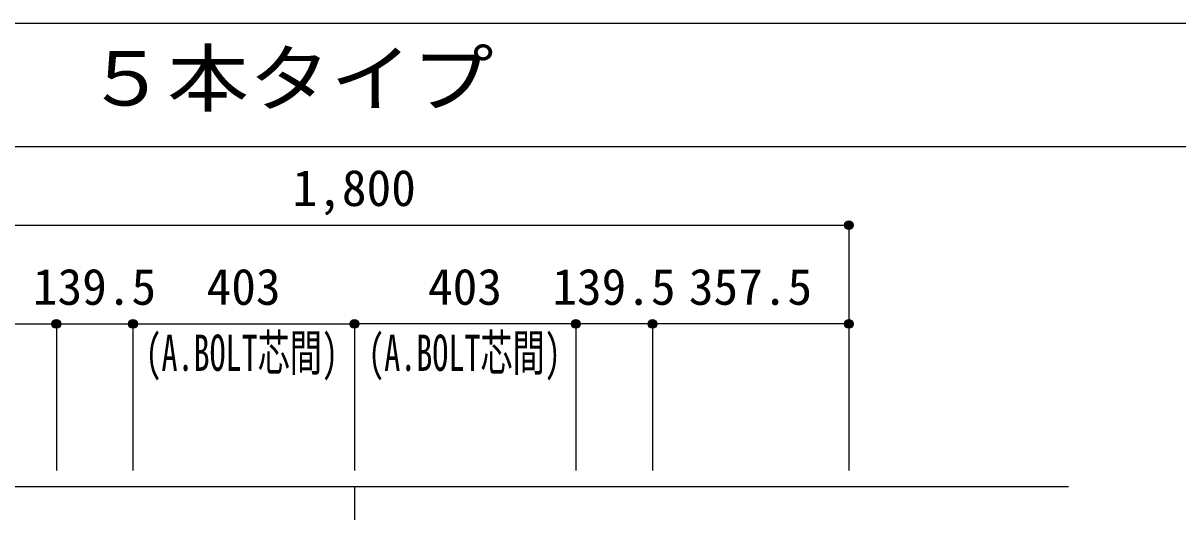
# Model space of a CAD drawing. Units: millimetres at full size, sheet at 1:30. Extents: x -5973 to 5954, y -4195 to 4201.
# Drawn here: x -4899 to -2797, y 3311 to 4201 of the extents above; entities that cross this region are included whole.
import ezdxf
from ezdxf.enums import TextEntityAlignment as Align

# ---------------------------------------------------------------- set-up
doc = ezdxf.new("R2010")
doc.units = ezdxf.units.MM
doc.header["$LTSCALE"] = 30
doc.header["$PDMODE"] = 32
doc.header["$PDSIZE"] = 15
doc.linetypes.add('CHAIN1', pattern=[8, 5, -1, 1, -1])
for name, color, linetype in [('0-1_躯体線', 2, 'Continuous'), ('0-7_文字', 4, 'Continuous'), ('0-D_寸法', 4, 'Continuous'), ('6-7_文字', 7, 'Continuous'), ('F-0_枠', 6, 'Continuous')]:
    doc.layers.add(name, color=color, linetype=linetype)
doc.styles.add('ＭＳ ゴシック', font='')
doc.styles.get('ＭＳ ゴシック').set_extended_font_data('MS Gothic')

msp = doc.modelspace()

# ---------------------------------------------------------------- linework, layer by layer
at = {"layer": '0-1_躯体線'}
msp.add_line((-2995.8, 3356.03), (-5195.8, 3356.03), dxfattribs=at)
at = {"layer": '0-D_寸法'}
for p, q in [((-5195.8, 3833.07), (-3395.8, 3833.07)), ((-5195.8, 3833.07), (-3395.8, 3833.07)), ((-3395.8, 3833.07), (-3395.8, 3653.07)), ((-5195.8, 3653.07), (-4838.3, 3653.07)), ((-4838.3, 3653.07), (-4838.3, 3386.03)), ((-4838.3, 3653.07), (-4698.8, 3653.07)), ((-4698.8, 3653.07), (-4698.8, 3386.03)), ((-4698.8, 3653.07), (-4295.8, 3653.07)), ((-3892.8, 3653.07), (-4295.8, 3653.07)), ((-4295.8, 3653.07), (-4295.8, 3386.03)), ((-3753.3, 3653.07), (-3892.8, 3653.07)), ((-3892.8, 3653.07), (-3892.8, 3386.03)), ((-3395.8, 3653.07), (-3753.3, 3653.07)), ((-3753.3, 3653.07), (-3753.3, 3386.03)), ((-3395.8, 3653.07), (-3395.8, 3386.03)), ((-3395.8, 3653.07), (-3395.8, 3386.03))]:
    msp.add_line(p, q, dxfattribs=at)
at = {"layer": '0-D_寸法', "linetype": 'CHAIN1'}
msp.add_line((-4295.8, 3356.03), (-4295.8, 1156.03), dxfattribs=at)
at = {"layer": '0-D_寸法'}
for centre, radius in [((-3395.8, 3833.07), 8), ((-3395.8, 3833.07), 7.2), ((-3395.8, 3833.07), 6.4), ((-3395.8, 3833.07), 5.6), ((-3395.8, 3833.07), 4.8), ((-3395.8, 3833.07), 4), ((-3395.8, 3833.07), 3.2), ((-3395.8, 3833.07), 2.4), ((-3395.8, 3833.07), 1.6), ((-3395.8, 3833.07), 0.8), ((-4838.3, 3653.07), 8), ((-4838.3, 3653.07), 7.2), ((-4838.3, 3653.07), 6.4), ((-4838.3, 3653.07), 5.6), ((-4838.3, 3653.07), 4.8), ((-4698.8, 3653.07), 8), ((-4698.8, 3653.07), 7.2), ((-4698.8, 3653.07), 6.4), ((-4698.8, 3653.07), 5.6), ((-4698.8, 3653.07), 4.8), ((-4295.8, 3653.07), 8), ((-4295.8, 3653.07), 7.2), ((-4295.8, 3653.07), 6.4), ((-4295.8, 3653.07), 5.6), ((-4295.8, 3653.07), 4.8), ((-3892.8, 3653.07), 8), ((-3892.8, 3653.07), 7.2), ((-3892.8, 3653.07), 6.4), ((-3892.8, 3653.07), 5.6), ((-3892.8, 3653.07), 4.8), ((-3753.3, 3653.07), 8), ((-3753.3, 3653.07), 7.2), ((-3753.3, 3653.07), 6.4), ((-3753.3, 3653.07), 5.6), ((-3753.3, 3653.07), 4.8), ((-3395.8, 3653.07), 8), ((-3395.8, 3653.07), 7.2), ((-3395.8, 3653.07), 6.4), ((-3395.8, 3653.07), 5.6), ((-3395.8, 3653.07), 4.8), ((-4838.3, 3653.07), 4), ((-4838.3, 3653.07), 3.2), ((-4838.3, 3653.07), 2.4), ((-4838.3, 3653.07), 1.6), ((-4838.3, 3653.07), 0.8), ((-4698.8, 3653.07), 4), ((-4698.8, 3653.07), 3.2), ((-4698.8, 3653.07), 2.4), ((-4698.8, 3653.07), 1.6), ((-4698.8, 3653.07), 0.8), ((-4295.8, 3653.07), 4), ((-4295.8, 3653.07), 3.2), ((-4295.8, 3653.07), 2.4), ((-4295.8, 3653.07), 1.6), ((-4295.8, 3653.07), 0.8), ((-3892.8, 3653.07), 4), ((-3892.8, 3653.07), 3.2), ((-3892.8, 3653.07), 2.4), ((-3892.8, 3653.07), 1.6), ((-3892.8, 3653.07), 0.8), ((-3753.3, 3653.07), 4), ((-3753.3, 3653.07), 3.2), ((-3753.3, 3653.07), 2.4), ((-3753.3, 3653.07), 1.6), ((-3753.3, 3653.07), 0.8), ((-3395.8, 3653.07), 4), ((-3395.8, 3653.07), 3.2), ((-3395.8, 3653.07), 2.4), ((-3395.8, 3653.07), 1.6), ((-3395.8, 3653.07), 0.8)]:
    msp.add_circle(centre, radius, dxfattribs=at)
at = {"layer": '0-D_寸法', "color": 7}
for p in [(-3395.8, 3833.07), (-4838.3, 3653.07), (-4838.3, 3653.07), (-4698.8, 3653.07), (-4295.8, 3653.07), (-4295.8, 3653.07), (-3892.8, 3653.07), (-3892.8, 3653.07), (-3753.3, 3653.07), (-3753.3, 3653.07), (-3395.8, 3653.07), (-3395.8, 3653.07)]:
    msp.add_point(p, dxfattribs=at)
at = {"layer": 'F-0_枠'}
msp.add_line((-5972.88, 4201.15), (5954.1, 4201.15), dxfattribs=at)
at = {"layer": 'F-0_枠', "color": 2}
msp.add_line((-5972.88, 3976.15), (3723.6, 3976.15), dxfattribs=at)

# ---------------------------------------------------------------- texts
at = {"layer": '0-7_文字', "style": 'ＭＳ ゴシック', "width": 0.65}
for p in [(-4676.04, 3547.78), (-4270.64, 3547.78)]:
    msp.add_text('(A.BOLT芯間)', height=65.98, dxfattribs=at).set_placement(p, align=Align.BOTTOM_LEFT)
at = {"layer": '0-D_寸法', "style": 'ＭＳ ゴシック'}
for s, p in [('1,800', (-4408.3, 3848.07)), ('139.5', (-4881.05, 3668.07)), ('403', (-4564.8, 3668.07)), ('403', (-4161.8, 3668.07)), ('139.5', (-3935.55, 3668.07)), ('357.5', (-3687.05, 3668.07))]:
    msp.add_text(s, height=65.98, dxfattribs=at).set_placement(p, align=Align.BOTTOM_LEFT)
at = {"layer": '6-7_文字', "color": 2, "style": 'ＭＳ ゴシック', "width": 1.1}
msp.add_text('\u3000\u3000基礎梁主筋\u3000５本タイプ', height=98.97, dxfattribs=at).set_placement((-5972.88, 4021.15), align=Align.BOTTOM_LEFT)

doc.saveas('drawing.dxf')
